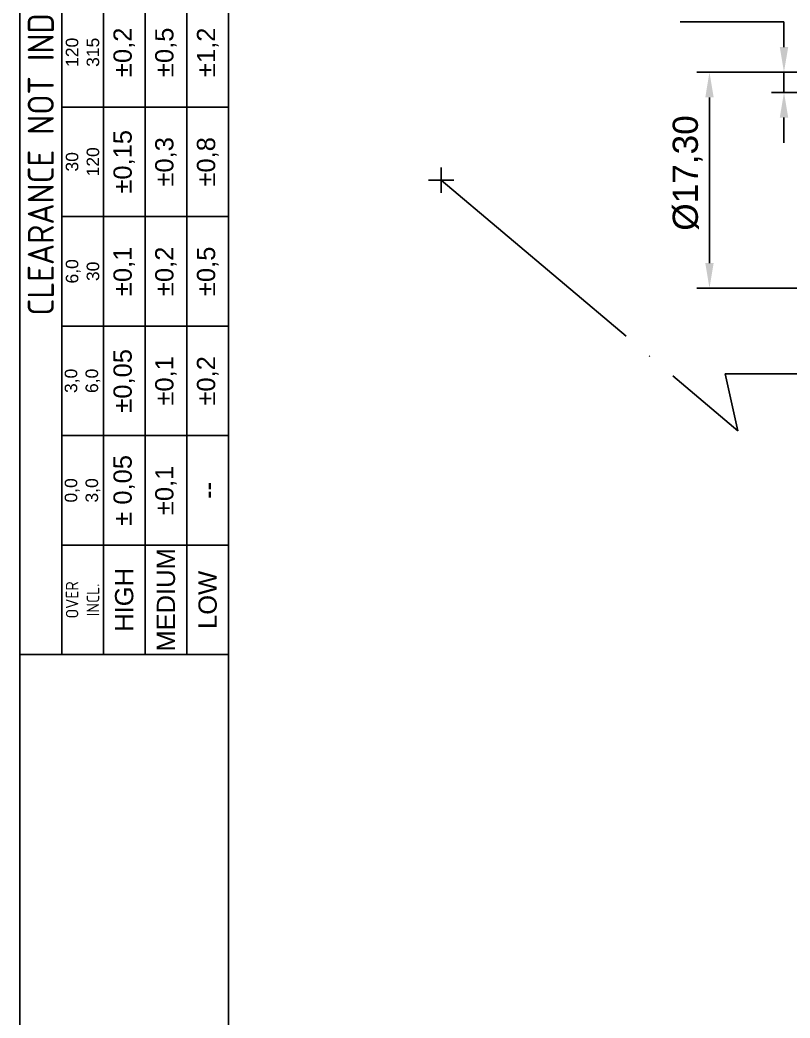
# Model space of a CAD drawing. Header units: millimetres. Extents: x 4980 to 5188, y 1170 to 1461.
# Drawn here: x 4980.2 to 5056.6, y 1276.4 to 1375.4 of the extents above; entities that cross this region are included whole.
import ezdxf

# ---------------------------------------------------------------- set-up
doc = ezdxf.new("R2010")
doc.units = ezdxf.units.MM
doc.linetypes.add('ACAD_ISO04W100', pattern=[30, 24, -3, 0, -3])
doc.layers.add('AM_4', color=1, linetype='ACAD_ISO04W100', lineweight=25)
doc.layers.add('AM_5', color=1, linetype='Continuous', lineweight=25)
doc.styles.get("Standard").update_dxf_attribs({"font": 'arial.ttf'})
doc.dimstyles.get("Standard").update_dxf_attribs({"dimtxt": 0.18, "dimasz": 0.18, "dimexe": 0.18, "dimexo": 0.0625, "dimgap": 0.09, "dimtad": 0, "dimtih": 1, "dimtoh": 1, "dimdec": 4, "dimzin": 0, "dimdsep": 46, "dimtxsty": 'Standard', "dimcen": 0.09, "dimadec": 0, "dimazin": 0, "dimtfac": 1, "dimtdec": 4, "dimtofl": 0, "dimtmove": 0, "dimatfit": 3, "dimfxl": 1, "dimtolj": 1, "dimtzin": 0, "dimarcsym": 0})

# ---------------------------------------------------------------- blocks, each defined once
blk = doc.blocks.new('*D237')
at = {"layer": 'AM_5', "color": 0, "lineweight": -2, "transparency": 16777216}
for p, q in [((5056.043, 1372.76), (5056.043, 1375.26)), ((5064.819, 1370.26), (5054.793, 1370.26)), ((5056.043, 1368.263), (5056.043, 1370.26)), ((5062.91, 1368.263), (5054.793, 1368.263)), ((5056.043, 1365.763), (5056.043, 1363.263))]:
    blk.add_line(p, q, dxfattribs=at)
at = {"layer": 'AM_5', "color": 0, "transparency": 16777216}
for points in [[(5055.627, 1372.76), (5056.46, 1372.76), (5056.043, 1370.26)], [(5055.627, 1365.763), (5056.46, 1365.763), (5056.043, 1368.263)]]:
    blk.add_solid(points, dxfattribs=at)
at = {"layer": 'Defpoints', "color": 0, "transparency": 16777216}
for p in [(5056.043, 1370.26), (5065.444, 1370.26), (5063.535, 1368.263)]:
    blk.add_point(p, dxfattribs=at)
at = {"layer": 'AM_5', "color": 0, "transparency": 16777216, "insert": (5054.168, 1369.261), "char_height": 2.5, "attachment_point": 5, "rotation": 90}
blk.add_mtext('\\A1;  ', dxfattribs=at)
blk = doc.blocks.new('*D238')
at = {"layer": 'AM_5', "color": 0, "lineweight": -2, "transparency": 16777216}
for p, q in [((5064.819, 1370.26), (5047.401, 1370.26)), ((5048.651, 1367.76), (5048.651, 1351.326)), ((5064.819, 1348.826), (5047.401, 1348.826))]:
    blk.add_line(p, q, dxfattribs=at)
at = {"layer": 'AM_5', "color": 0, "transparency": 16777216}
for points in [[(5048.235, 1367.76), (5049.068, 1367.76), (5048.651, 1370.26)], [(5048.235, 1351.326), (5049.068, 1351.326), (5048.651, 1348.826)]]:
    blk.add_solid(points, dxfattribs=at)
at = {"layer": 'Defpoints', "color": 0, "transparency": 16777216}
for p in [(5065.444, 1370.26), (5048.651, 1348.826), (5065.444, 1348.826)]:
    blk.add_point(p, dxfattribs=at)
at = {"layer": 'AM_5', "color": 0, "transparency": 16777216, "insert": (5046.483, 1360.263), "char_height": 2.5, "attachment_point": 5, "rotation": 90}
blk.add_mtext('\\A1;%%C17,30', dxfattribs=at)

msp = doc.modelspace()

# ---------------------------------------------------------------- linework, layer by layer
at = {"color": 135, "lineweight": 25}
for p, q in [((4980.2381, 1170.15583), (4980.2381, 1460.98679)), ((4984.37804, 1312.46635), (4984.37804, 1455.81186)), ((4988.51798, 1455.81186), (4988.51798, 1312.46635)), ((4992.65793, 1455.81186), (4992.65793, 1312.46635)), ((4996.79787, 1312.46635), (4996.79787, 1455.81186)), ((5000.93781, 1366.8031), (4984.37804, 1366.8031)), ((5000.93781, 1355.93575), (4984.37804, 1355.93575)), ((5000.93781, 1345.0684), (4984.37804, 1345.0684)), ((5000.93781, 1334.20105), (4984.37804, 1334.20105)), ((5000.93781, 1323.3337), (4984.37804, 1323.3337))]:
    msp.add_line(p, q, dxfattribs=at)
msp.add_line((5000.93781, 1455.81186), (5000.93781, 1175.33076))
msp.add_lwpolyline([(5000.93781, 1455.81186), (5000.93781, 1312.46635), (4980.2381, 1312.46635), (4980.2381, 1455.81186)], close=True, dxfattribs=at)
at = {"layer": 'AM_4'}
for p, q in [((5022.03502, 1360.80572), (5022.03502, 1358.28118)), ((5023.2973, 1359.54345), (5020.77275, 1359.54345)), ((5022.03502, 1359.54345), (5051.47704, 1334.67374)), ((5051.47704, 1334.67374), (5050.20386, 1340.32449)), ((5050.20386, 1340.32449), (5103.63686, 1340.32449))]:
    msp.add_line(p, q, dxfattribs=at)
at = {"layer": 'AM_5'}
msp.add_line((5056.0434, 1375.26046), (5045.73945, 1375.26046), dxfattribs=at)

# ---------------------------------------------------------------- texts
at = {"color": 135, "lineweight": 25, "attachment_point": 5, "rotation": 90}
for s, insert, char_height, width in [('{\\Fisocp.shx|c0;CLEARANCE NOT INDICATED  - ACCORDING DIN 7168}', (4982.30807, 1384.13911), 2.587464, 143.3455056), ('±0,2', (4990.58796, 1372.23677), 1.811225, 10.8673488), ('±0,5', (4994.7279, 1372.23677), 1.811225, 10.8673488), ('±1,2', (4998.86784, 1372.23677), 1.811225, 10.8673488), ('120\\P315', (4986.44801, 1372.23677), 1.241983, 10.8673488), ('±0,15', (4990.58796, 1361.36942), 1.811225, 10.8673488), ('±0,3', (4994.7279, 1361.36942), 1.811225, 10.8673488), ('±0,8', (4998.86784, 1361.36942), 1.811225, 10.8673488), ('30\\P120', (4986.44801, 1361.36942), 1.241983, 10.8673488), ('±0,1', (4990.58796, 1350.50207), 1.811225, 10.8673488), ('±0,2', (4994.7279, 1350.50207), 1.811225, 10.8673488), ('±0,5', (4998.86784, 1350.50207), 1.811225, 10.8673488), ('6,0\\P30', (4986.44801, 1350.50207), 1.241983, 10.8673488), ('±0,05', (4990.58796, 1339.63472), 1.811225, 10.8673488), ('±0,1', (4994.7279, 1339.63472), 1.811225, 10.8673488), ('±0,2', (4998.86784, 1339.63472), 1.811225, 10.8673488), ('3,0\\P6,0', (4986.44801, 1339.63472), 1.241983, 10.8673488), ('± 0,05', (4990.58796, 1328.76738), 1.811225, 10.8673488), ('\\pt4.79529;±0,1', (4994.7279, 1328.76738), 1.8112248, 10.8673488), ('0,0\\P3,0', (4986.44801, 1328.76738), 1.241983, 10.8673488), ('--', (4998.86784, 1328.76738), 1.811225, 10.8673488), ('MEDIUM', (4994.7279, 1317.90003), 1.811225, 10.8673488), ('HIGH', (4990.58796, 1317.90003), 1.811225, 10.8673488), ('LOW', (4998.86784, 1317.90003), 1.811225, 10.8673488), ('{\\Fisocp.shx|c0;OVER\\PINCL.}', (4986.44801, 1317.90003), 1.2419827, 10.8673488)]:
    msp.add_mtext(s, dxfattribs=dict(at, insert=insert, char_height=char_height, width=width))

# ---------------------------------------------------------------- dimensions: what is measured, and where the dimension line sits
at = {"layer": 'AM_5'}
for base, p1, p2, text, picture, middle in [((5056.0434, 1370.26046), (5063.53515, 1368.26252), (5065.44422, 1370.26046), '  ', '*D237', (5056.0434, 1369.26149)), ((5048.65147, 1348.82644), (5065.44422, 1370.26046), (5065.44422, 1348.82644), '%%C17,30', '*D238', (5048.65147, 1360.26294))]:
    dim = msp.add_linear_dim(base=base, p1=p1, p2=p2, angle=90, text=text, dimstyle='Standard', override={"dimtxt": 2.5, "dimasz": 2.5, "dimexe": 1.25, "dimexo": 0.625, "dimgap": 0.625, "dimtad": 1, "dimtih": 0, "dimtoh": 0, "dimzin": 8, "dimlunit": 6, "dimcen": 2.5, "dimtofl": 1}, dxfattribs=at)
    dim.commit()
    dim.dimension.update_dxf_attribs({"geometry": picture, "text_midpoint": middle, "dimtype": 160})

doc.saveas('drawing.dxf')
